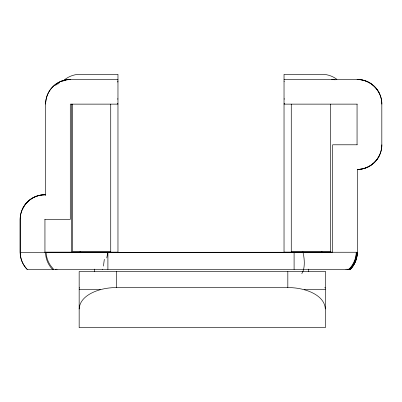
<?xml version="1.0" encoding="UTF-8"?>
<svg xmlns="http://www.w3.org/2000/svg" width="402" height="402" viewBox="0 0 402 402"><rect width="100%" height="100%" fill="white"/><g stroke="black" fill="none" stroke-linecap="round" stroke-linejoin="round"><path stroke-width="0.6" d="M45.622 195.417L45.627 104.133A24.668 24.668 0 0 1 70.29 79.46L117.967 79.465M330.55 104.133L330.55 252.144M357.303 169.187L357.303 252.144A24.678 24.668 -90 0 1 350.217 269.44L27.21 269.44A24.668 24.633 -90 0 1 20.14 252.144L20.14 219.442A24.587 24.587 0 0 1 21.974 210.221L22.688 208.618A24.668 24.567 90 0 1 44.768 194.769L45.622 194.769L45.622 195.161M357.303 252.25L20.18 252.33L20.18 219.442A24.668 24.633 90 0 1 44.768 194.769M79.164 308.992C79.717 298.128 91.093 292.259 100.369 289.686A33.592 16.668 0 0 1 116.675 287.541L287.822 287.556A33.592 16.668 0 0 1 304.113 289.696C313.399 292.239 324.776 298.128 325.334 308.992M102.54 269.44L102.555 269.169M381.86 144.79A24.668 24.633 90 0 1 357.303 169.458A24.668 24.567 90 0 0 379.312 155.614L380.026 154.011A24.587 24.587 0 0 0 381.82 144.79L381.82 104.133A24.587 24.587 0 0 0 380.026 94.912L379.312 93.309A24.668 24.567 90 0 0 357.232 79.465L284.033 79.465M346.222 269.159L345.941 269.44M349.052 268.822L348.423 269.44M347.755 269.159L347.459 269.44M117.585 82.073L117.967 81.727M58.873 83.003L59.275 82.742M59.456 82.626L59.692 82.48A24.668 24.633 90 0 0 55.396 85.425M61.752 81.405L66.114 79.928L70.38 79.465M117.967 81.088L117.515 81.088M117.384 98.972L117.967 98.972M284.033 98.972L284.616 98.972M117.384 103.61L117.967 103.61M284.033 103.61L284.616 103.61M117.967 104.133L70.29 104.133L70.29 219.442L44.768 219.442M284.033 104.133L357.232 104.133M357.232 144.79L332.635 144.79L332.635 252.144L284.033 252.144M110.731 251.617L72.425 251.617L72.43 104.133M291.269 251.617L330.555 251.617M44.768 252.144L117.967 252.144M94.54 252.461L308.716 252.461M79.164 289.686L100.369 289.686M304.128 289.686L325.334 289.686M331.62 79.465L335.253 79.797M284.41 81.254L284.033 81.204M53.577 269.44L52.948 268.822M57.039 269.44L56.732 269.134M357.056 104.133L357.056 144.79M321.901 251.617L321.901 252.144M308.716 269.074L308.716 271.536M294.098 252.33L294.098 269.44M291.269 104.133L291.269 252.144M287.822 271.536L287.822 287.556M116.675 271.536L116.675 287.556M110.731 104.133L110.731 252.144M107.902 252.33L107.902 269.44M94.54 269.074L94.54 271.536M80.099 251.617L80.099 252.144M71.45 104.133L71.45 252.144M44.944 219.442L44.944 252.144M357.232 79.465A24.668 24.633 90 0 1 381.86 104.133M45.627 104.133A24.678 24.668 -90 0 1 70.29 79.465M63.993 80.475A45.13 0.714 0 0 0 63.596 80.576A24.668 24.668 0 0 1 80.038 74.305L117.967 74.305L117.967 252.697L284.033 252.697L284.033 74.315L321.957 74.305A24.668 24.668 0 0 1 336.921 79.355M58.516 82.591A12.105 2.07 -14.3 0 1 58.607 82.43M65.154 80.707A45.195 0.698 0.1 0 1 63.732 80.576M22.678 208.613A24.768 24.768 0 0 1 44.944 194.789M57.858 84.088A14.497 5.924 -50.2 0 1 58.074 83.923M357.056 79.48A24.768 24.768 0 0 1 379.322 93.304M379.322 155.619A24.763 24.763 0 0 1 357.303 169.443M52.597 269.44A24.668 24.567 -90 0 1 45.542 252.33M27.251 269.44A24.668 24.567 -90 0 1 20.2 252.33M357.207 252.33A24.668 24.567 -90 0 1 350.152 269.44M356.458 252.33A24.668 24.567 90 0 1 349.403 269.44M53.114 268.662A24.648 23.859 51.6 0 1 46.079 252.325M106.766 257.953A24.19 4.206 -77.4 0 1 107.826 252.677M302.887 251.828A24.386 10.934 74 0 1 301.786 273.646M356.257 252.33A24.648 24.291 -41.7 0 1 349.192 268.958M357.303 252.33A24.668 24.668 0 0 1 350.222 269.44M55.838 269.481A24.512 23.818 68.4 0 1 55.571 269.224M103.505 266.114A24.663 2.442 -80.1 0 1 104.339 259.305M79.33 288.169A37.753 5.95 0 0 1 79.47 287.581M324.811 287.289A37.753 5.95 0 0 1 325.168 288.169M325.334 271.536L79.164 271.536L79.164 327.695L325.334 327.695L325.334 271.536"/></g></svg>
